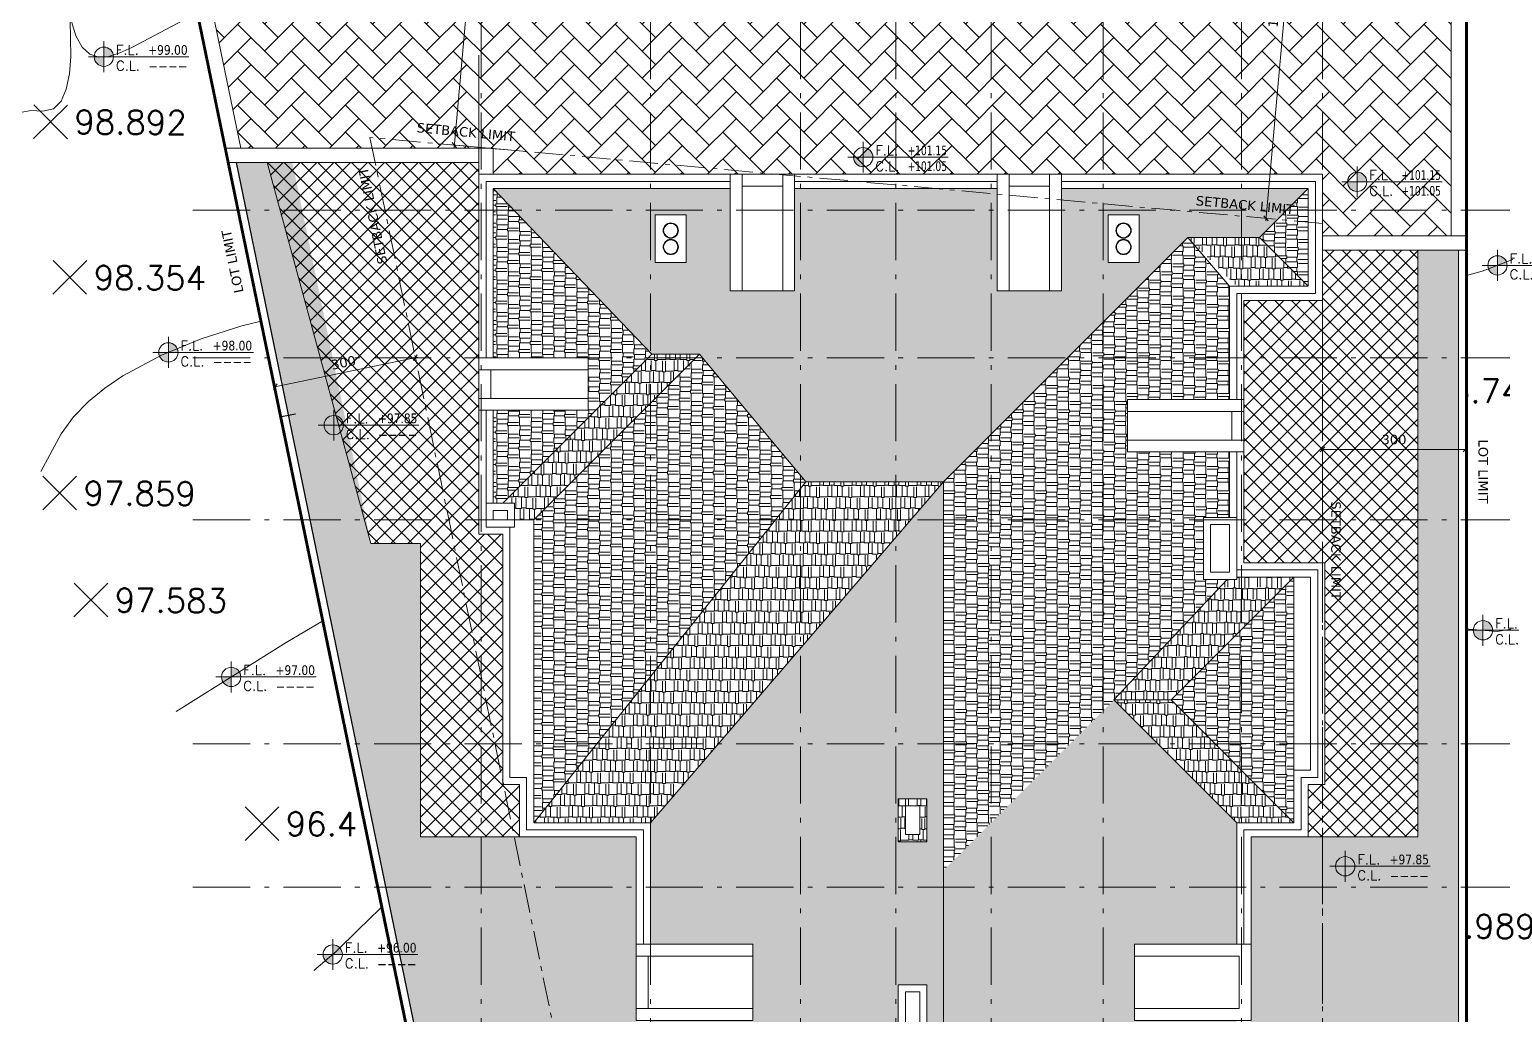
# Model space of a CAD drawing. Header units: inches. Extents: x -48 to 777, y -156 to 510.
# Drawn here: x -14 to 16.9, y 138.18 to 158.85 of the extents above; entities that cross this region are included whole.
import ezdxf
from ezdxf.enums import TextEntityAlignment as Align

# ---------------------------------------------------------------- set-up
doc = ezdxf.new("R2010")
doc.units = ezdxf.units.IN
doc.header["$MEASUREMENT"] = 0
doc.set_wipeout_variables(frame=1)
for name, pattern in [('ACAD_ISO10W100', [18, 12, -3, 0, -3]), ('HIDDEN', [0.375, 0.25, -0.125]), ('NUHA', [1.45, 0.75, -0.25, 0.2, -0.25])]:
    doc.linetypes.add(name, pattern=pattern)
doc.layers.get('Defpoints').update_dxf_attribs({"lineweight": 5})
for name, color, linetype, lineweight in [('A-AXIS ST', 251, 'ACAD_ISO10W100', 5), ('A-DIM', 9, 'Continuous', 5), ('A-HIDDEN', 254, 'HIDDEN', 5), ('A-LEVELS', 139, 'Continuous', 20), ('A-LIMIT LOT', 235, 'ACAD_ISO10W100', 20), ('A-NOTES', 151, 'Continuous', 20), ('A-SIGNS1', 20, 'Continuous', 15), ('A-SIGNS2', 30, 'Continuous', 15), ('A-TEXT', 50, 'Continuous', 15), ('A-TILING1', 43, 'Continuous', 9), ('C-STONE', 42, 'Continuous', 30), ('D-METAL', 156, 'Continuous', 20), ('D-STONE', 52, 'Continuous', 20), ('D-WOOD', 32, 'Continuous', 20), ('H-GRASS', 100, 'Continuous', 5), ('H-TILING', 54, 'Continuous', 5)]:
    doc.layers.add(name, color=color, linetype=linetype, lineweight=lineweight)
doc.layers.add('HH-DARK GREY', color=7, linetype='Continuous', lineweight=5, true_color=0x404040)
doc.layers.add('pts pc', color=7, linetype='Continuous')
doc.styles.add('2mm', font='simplex.shx', dxfattribs={"height": 0.5})
doc.styles.add('5mm', font='simplex_.ttf', dxfattribs={"height": 5})
doc.styles.add('ROMAND', font='verdana.ttf')
doc.styles.add('ROMANS', font='romans__.ttf', dxfattribs={"height": 0.14})
doc.dimstyles.new('M-1.100', dxfattribs={"dimtxt": 0.2, "dimasz": 0.1, "dimexe": 0.05, "dimexo": 0.05, "dimgap": 0.1, "dimtad": 1, "dimlfac": 100, "dimrnd": 0.5, "dimzin": 9, "dimdsep": 46, "dimtxsty": 'ROMAND', "dimblk": 'OBLIQUE', "dimcen": 1, "dimdle": 0.05, "dimclrd": 256, "dimclre": 256, "dimclrt": 2, "dimadec": 0, "dimazin": 0, "dimtfac": 0.666667, "dimtmove": 2, "dimatfit": 3, "dimfxl": 0.04, "dimtolj": 1, "dimtzin": 5, "dimlwd": -1, "dimlwe": -1, "dimarcsym": 0})
pattern_1 = [(307.5, (-737.49175, -175.21088), (0.192682377, 0.006299336), [0, -0.152, 0, -0.17, 0, -0.1625]), (277.5, (-737.49175, -175.21088), (0.28221461, -0.17697767), [0, -0.082, 0, -0.137, 0, -0.0525]), (237.5, (-737.49175, -175.08788), (0.000565905, -0.311414186), [0, -0.05, 0, -0.18, 0, -0.235]), (227.5, (-737.49175, -175.08788), (0.08776756, -0.30061266), [0, -0.025, 0, -0.118, 0, -0.135])]
pattern_2 = [(0, (-99, 0), (0.51, 0.24), [0.12, -0.1, 0.14, -0.06, 0.18, -0.08]), (0, (-98.88, 0.01), (0.51, 0.24), [0.1, -0.38, 0.08, -0.12]), (0, (-98.64, -0.015), (0.51, 0.24), [0.06, -0.62]), (90, (-99, 0), (-0.17, 0.24), [0.23, -0.73]), (90, (-98.88, 0), (-0.17, 0.24), [0.225, -0.735]), (90, (-98.78, 0), (-0.17, 0.24), [0.21, -0.75]), (90, (-98.64, -0.015), (-0.17, 0.24), [0.23, -0.73]), (90, (-98.58, -0.015), (-0.17, 0.24), [0.23, -0.73]), (90, (-98.4, 0), (-0.17, 0.24), [0.22, -0.74])]
pattern_3 = [(270, (-99, 0), (0.24, -0.51), [0.12, -0.1, 0.14, -0.06, 0.18, -0.08]), (270, (-98.99, -0.12), (0.24, -0.51), [0.1, -0.38, 0.08, -0.12]), (270, (-99.015, -0.36), (0.24, -0.51), [0.06, -0.62]), (0, (-99, 0), (0.24, 0.17), [0.23, -0.73]), (0, (-99, -0.12), (0.24, 0.17), [0.225, -0.735]), (0, (-99, -0.22), (0.24, 0.17), [0.21, -0.75]), (0, (-99.015, -0.36), (0.24, 0.17), [0.23, -0.73]), (0, (-99.015, -0.42), (0.24, 0.17), [0.23, -0.73]), (0, (-99, -0.6), (0.24, 0.17), [0.22, -0.74])]
pattern_4 = [(180, (-99, 0), (-0.51, -0.24), [0.12, -0.1, 0.14, -0.06, 0.18, -0.08]), (180, (-99.12, -0.01), (-0.51, -0.24), [0.1, -0.38, 0.08, -0.12]), (180, (-99.36, 0.015), (-0.51, -0.24), [0.06, -0.62]), (270, (-99, 0), (0.17, -0.24), [0.23, -0.73]), (270, (-99.12, 1e-17), (0.17, -0.24), [0.225, -0.735]), (270, (-99.22, 3e-17), (0.17, -0.24), [0.21, -0.75]), (270, (-99.36, 0.015), (0.17, -0.24), [0.23, -0.73]), (270, (-99.42, 0.015), (0.17, -0.24), [0.23, -0.73]), (270, (-99.6, 7e-17), (0.17, -0.24), [0.22, -0.74])]
pattern_5 = [(90, (-99, 0), (-0.24, 0.51), [0.12, -0.1, 0.14, -0.06, 0.18, -0.08]), (90, (-99.01, 0.12), (-0.24, 0.51), [0.1, -0.38, 0.08, -0.12]), (90, (-98.985, 0.36), (-0.24, 0.51), [0.06, -0.62]), (180, (-99, 0), (-0.24, -0.17), [0.23, -0.73]), (180, (-99, 0.12), (-0.24, -0.17), [0.225, -0.735]), (180, (-99, 0.22), (-0.24, -0.17), [0.21, -0.75]), (180, (-98.985, 0.36), (-0.24, -0.17), [0.23, -0.73]), (180, (-98.985, 0.42), (-0.24, -0.17), [0.23, -0.73]), (180, (-99, 0.6), (-0.24, -0.17), [0.22, -0.74])]

# ---------------------------------------------------------------- blocks, each defined once
blk = doc.blocks.new('GXFHGCGFCD')
at = {"layer": 'A-SIGNS1', "linetype": 'NUHA'}
h = blk.add_hatch(color=256, dxfattribs=at)
h.paths.add_polyline_path([(90.382, 61.33), (90.382, 61.17), (90.542, 61.17, 0.414214)])
h.paths.add_polyline_path([(90.382, 61.17), (90.222, 61.17, 0.414214), (90.382, 61.01)])
at = {"layer": 'A-SIGNS1'}
for p, q in [((90.382, 60.914), (90.382, 61.426)), ((90.126, 61.17), (91.79, 61.17))]:
    blk.add_line(p, q, dxfattribs=at)
blk.add_circle((90.382, 61.17), 0.16, dxfattribs=at)
blk = doc.blocks.new('DGXFHXFGDFD')
at = {"layer": 'A-SIGNS1'}
blk.add_blockref('GXFHGCGFCD', (0, 0), dxfattribs=at)
at = {"layer": 'A-SIGNS2', "linetype": 'NUHA', "style": 'ROMANS'}
for s, p in [('F.L.', (90.583, 61.203)), ('C.L.', (90.583, 60.941))]:
    blk.add_text(s, height=0.16, dxfattribs=at).set_placement(p)
at = {"layer": 'A-SIGNS2', "style": 'ROMANS', "width": 0.910135, "flags": 4}
for tag, p, p2 in [('NIV.FINI', (91.116, 61.203), (91.79, 61.203)), ('NIV.BETON', (91.116, 60.941), (91.79, 60.941))]:
    blk.add_attdef(tag, text='', height=0.16, dxfattribs=at).set_placement(p, p2, align=Align.FIT)
blk = doc.blocks.new('AXIS')
at = {"layer": 'A-AXIS ST', "ltscale": 0.1}
for p, q in [((633.96853, 296.91777), (633.96853, 336.01919)), ((637.51853, 296.91777), (637.51853, 336.01919)), ((640.66853, 296.91777), (640.66853, 336.01919)), ((642.66853, 296.91777), (642.66853, 336.01919)), ((644.66853, 296.91777), (644.66853, 336.01919)), ((647.01853, 296.91777), (647.01853, 336.01919)), ((649.91853, 296.91777), (649.91853, 336.01919)), ((651.61853, 296.91777), (651.61853, 336.01919)), ((657.61853, 330.26919), (627.81853, 330.26919)), ((657.61853, 327.16933), (627.81853, 327.16933)), ((657.61853, 323.76934), (627.81853, 323.76934)), ((657.61853, 319.06933), (627.81853, 319.06933)), ((657.61853, 316.06777), (627.81853, 316.06777))]:
    blk.add_line(p, q, dxfattribs=at)
blk = doc.blocks.new('_Oblique')
at = {"color": 0, "linetype": 'ByBlock', "lineweight": -2}
blk.add_line((-0.5, -0.5), (0.5, 0.5), dxfattribs=at)
blk = doc.blocks.new('*D973')
at = {"layer": 'A-DIM', "transparency": 16777216}
for p, q in [((-315991.303, -27905.139), (-315994.339, -27905.765)), ((-315991.346, -27905.179), (-315991.362, -27905.1)), ((-315994.284, -27905.786), (-315994.3, -27905.706))]:
    blk.add_line(p, q, dxfattribs=at)
at = {"layer": 'Defpoints', "color": 0, "transparency": 16777216}
for p in [(-315991.335, -27905.228), (-315994.29, -27905.755), (-315994.274, -27905.835)]:
    blk.add_point(p, dxfattribs=at)
at = {"layer": 'A-DIM', "transparency": 16777216, "xscale": 0.1, "yscale": 0.1, "zscale": 0.1}
for p, rotation in [((-315991.352, -27905.149), 11.65575850896597), ((-315994.29, -27905.755), 191.655758508966)]:
    blk.add_blockref('_Oblique', p, dxfattribs=dict(at, rotation=rotation))
at = {"layer": 'A-DIM', "color": 2, "transparency": 16777216, "insert": (-315992.862, -27905.252), "char_height": 0.2, "attachment_point": 5, "rotation": 11.6558, "style": 'ROMAND'}
blk.add_mtext('\\A1;300', dxfattribs=at)
blk = doc.blocks.new('*D974')
at = {"layer": 'A-DIM', "transparency": 16777216}
for p, q in [((-315972.32, -27908.161), (-315972.32, -27907.02)), ((-315969.32, -27908.161), (-315969.32, -27907.02)), ((-315969.27, -27907.07), (-315972.37, -27907.07))]:
    blk.add_line(p, q, dxfattribs=at)
at = {"layer": 'Defpoints', "color": 0, "transparency": 16777216}
for p in [(-315972.32, -27907.07), (-315972.32, -27908.211), (-315969.32, -27908.211)]:
    blk.add_point(p, dxfattribs=at)
at = {"layer": 'A-DIM', "transparency": 16777216, "xscale": 0.1, "yscale": 0.1, "zscale": 0.1}
for p, rotation in [((-315972.32, -27907.07), 179.9999999997916), ((-315969.32, -27907.07), 359.9999999997916)]:
    blk.add_blockref('_Oblique', p, dxfattribs=dict(at, rotation=rotation))
at = {"layer": 'A-DIM', "color": 2, "transparency": 16777216, "insert": (-315970.82, -27906.866), "char_height": 0.2, "attachment_point": 5, "style": 'ROMAND'}
blk.add_mtext('\\A1;300', dxfattribs=at)
blk = doc.blocks.new('*D971')
at = {"layer": 'A-DIM', "transparency": 16777216}
for p, q in [((-315989.632, -27890.686), (-315990.54, -27900.737)), ((-315988.126, -27890.872), (-315989.686, -27890.731)), ((-315989.025, -27900.824), (-315990.585, -27900.683))]:
    blk.add_line(p, q, dxfattribs=at)
at = {"layer": 'Defpoints', "color": 0, "transparency": 16777216}
for p in [(-315988.077, -27890.877), (-315990.535, -27900.687), (-315988.975, -27900.828)]:
    blk.add_point(p, dxfattribs=at)
at = {"layer": 'A-DIM', "transparency": 16777216, "xscale": 0.1, "yscale": 0.1, "zscale": 0.1}
for p, rotation in [((-315989.636, -27890.736), 84.83901183361434), ((-315990.535, -27900.687), 264.8390118336143)]:
    blk.add_blockref('_Oblique', p, dxfattribs=dict(at, rotation=rotation))
at = {"layer": 'A-DIM', "color": 2, "transparency": 16777216, "insert": (-315990.223, -27894.799), "char_height": 0.2, "attachment_point": 5, "rotation": 84.839, "style": 'ROMAND'}
blk.add_mtext('\\A1;1000', dxfattribs=at)
blk = doc.blocks.new('*D972')
at = {"layer": 'A-DIM', "transparency": 16777216}
blk.add_line((-315972.608, -27892.263), (-315973.513, -27902.275), dxfattribs=at)
at = {"layer": 'Defpoints', "color": 0, "transparency": 16777216}
for p in [(-315972.613, -27892.312), (-315973.508, -27902.225), (-315973.508, -27902.225)]:
    blk.add_point(p, dxfattribs=at)
at = {"layer": 'A-DIM', "transparency": 16777216, "xscale": 0.1, "yscale": 0.1, "zscale": 0.1}
for p, rotation in [((-315972.613, -27892.312), 84.83901183355006), ((-315973.508, -27902.225), 264.8390118335501)]:
    blk.add_blockref('_Oblique', p, dxfattribs=dict(at, rotation=rotation))
at = {"layer": 'A-DIM', "color": 2, "transparency": 16777216, "insert": (-315973.33, -27897.876), "char_height": 0.2, "attachment_point": 5, "rotation": 84.839, "style": 'ROMAND'}
blk.add_mtext('\\A1;1000', dxfattribs=at)
blk = doc.blocks.new('LOT 688  TOPOGRAPHIC PLAN')
at = {"layer": 'A-LEVELS', "linetype": 'Continuous'}
for points in [[(-315999.6407, -27900.00388), (-315999.41801, -27899.95985), (-315999.16598, -27899.97879), (-315998.94736, -27899.92927), (-315998.78659, -27899.76575), (-315998.67648, -27899.51181), (-315998.60967, -27899.19147), (-315998.5788, -27898.82873), (-315998.59543, -27898.0721)], [(-315998.66196, -27897.79047), (-315998.47852, -27898.39721), (-315998.3455, -27898.63445), (-315998.18362, -27898.782), (-315997.99514, -27898.84101), (-315997.78359, -27898.82692), (-315997.55252, -27898.75521), (-315997.30548, -27898.64136), (-315996.22863, -27898.07431)], [(-315975.31858, -27898.1783), (-315974.90261, -27898.54827), (-315974.71608, -27898.68368), (-315974.54684, -27898.77892), (-315974.39715, -27898.82864), (-315974.26925, -27898.82749), (-315974.1654, -27898.77015), (-315974.08784, -27898.65126), (-315974.03774, -27898.46758), (-315974.00923, -27898.22944)], [(-315999.20817, -27907.53221), (-315998.78537, -27906.74548), (-315998.52355, -27906.38893), (-315998.2144, -27906.06936), (-315997.86671, -27905.78353), (-315997.48928, -27905.52822), (-315996.6804, -27905.09625), (-315995.84485, -27904.75064), (-315994.99361, -27904.47902), (-315994.12769, -27904.27126), (-315993.24815, -27904.1172), (-315992.36321, -27903.98227), (-315991.49931, -27903.77041), (-315989.82419, -27903.14766), (-315988.13907, -27902.56039), (-315986.49852, -27901.84927), (-315986.07793, -27901.70635), (-315985.64327, -27901.60757), (-315984.76299, -27901.44127), (-315983.03305, -27901.03153), (-315982.17605, -27900.81323), (-315981.3012, -27900.63057), (-315980.3909, -27900.51656), (-315979.95952, -27900.41536), (-315979.77651, -27900.30285), (-315979.61232, -27900.14969), (-315978.96618, -27899.39156), (-315978.27808, -27898.62505), (-315977.9144, -27898.30944), (-315977.53565, -27898.07661)], [(-315976.295, -27898.15164), (-315975.85283, -27898.46847), (-315975.41301, -27898.87507), (-315974.98815, -27899.32357), (-315974.59088, -27899.7661), (-315974.23382, -27900.1548), (-315973.92959, -27900.44179), (-315973.80123, -27900.53219), (-315973.69082, -27900.57921), (-315973.59993, -27900.57687), (-315973.53013, -27900.51918), (-315973.48259, -27900.40109), (-315973.4536, -27900.22815), (-315973.4239, -27899.76759), (-315973.38598, -27899.23773), (-315973.28473, -27898.73891), (-315973.19313, -27898.53251), (-315973.06505, -27898.37149), (-315972.89588, -27898.26489), (-315972.69255, -27898.20413)], [(-315996.37243, -27912.56863), (-315994.06274, -27911.11991), (-315992.89106, -27910.43137), (-315991.66476, -27909.84763), (-315991.00958, -27909.60551), (-315990.33388, -27909.42882), (-315989.65288, -27909.35354), (-315988.98183, -27909.41563), (-315988.31614, -27909.56079), (-315987.97166, -27909.58652), (-315987.6217, -27909.573), (-315986.92076, -27909.43586), (-315986.24408, -27909.1647), (-315985.62245, -27908.77482), (-315985.08664, -27908.28156), (-315984.66214, -27907.70748), (-315983.99229, -27907.54002), (-315982.70884, -27907.13172), (-315981.3889, -27906.79452), (-315980.05951, -27906.48626), (-315978.74737, -27906.12897), (-315978.10784, -27905.9037), (-315977.48306, -27905.63696), (-315976.24323, -27905.07662), (-315975.60733, -27904.84201), (-315974.95799, -27904.64593), (-315973.63177, -27904.33455), (-315970.95685, -27903.79566), (-315969.62603, -27903.51344), (-315968.97279, -27903.33161), (-315968.32633, -27903.08928)], [(-315993.48329, -27918.0018), (-315993.01159, -27917.60335), (-315992.55258, -27917.15252), (-315992.09357, -27916.70169), (-315991.62188, -27916.30322), (-315991.12482, -27916.00948), (-315990.86281, -27915.91824), (-315990.58971, -27915.87283), (-315990.3048, -27915.87713), (-315990.01092, -27915.92436), (-315989.41109, -27916.10988), (-315988.22172, -27916.59752), (-315987.639, -27916.76802), (-315987.35147, -27916.80639), (-315987.06683, -27916.80263), (-315986.7853, -27916.74858), (-315986.50938, -27916.63741), (-315986.26012, -27916.47485), (-315986.04446, -27916.27165), (-315985.68411, -27915.78224), (-315985.36788, -27915.2469), (-315985.03521, -27914.74332), (-315984.84378, -27914.52771), (-315984.62729, -27914.34684), (-315984.12665, -27914.07836), (-315983.55729, -27913.90415), (-315982.31565, -27913.69397), (-315981.69501, -27913.58572), (-315981.10632, -27913.43141), (-315980.53616, -27913.25862), (-315979.95068, -27913.12539), (-315979.35793, -27913.00458), (-315978.78258, -27912.83532), (-315978.24928, -27912.55684), (-315977.76717, -27912.15327), (-315977.30894, -27911.71444), (-315976.84202, -27911.34531), (-315976.59514, -27911.21969), (-315976.33391, -27911.15073), (-315976.05686, -27911.14126), (-315975.76695, -27911.17638), (-315974.54739, -27911.42916), (-315973.94458, -27911.41766), (-315973.35501, -27911.29364), (-315972.19755, -27910.89256), (-315971.62067, -27910.70773), (-315971.03901, -27910.59488), (-315970.44815, -27910.59939), (-315969.84858, -27910.71402), (-315969.24898, -27910.84433), (-315968.65878, -27910.8877), (-315968.37015, -27910.84475)]]:
    blk.add_lwpolyline(points, dxfattribs=at)
at = {"layer": 'A-LEVELS', "color": 209, "linetype": 'Continuous'}
blk.add_lwpolyline([(-315977.6076, -27919.00654), (-315977.34738, -27918.20383), (-315977.18257, -27917.85413), (-315976.99399, -27917.54637), (-315976.7839, -27917.27916), (-315976.55457, -27917.05109), (-315976.30825, -27916.86078), (-315976.0472, -27916.70681), (-315975.48998, -27916.50232), (-315974.90097, -27916.42644), (-315974.29678, -27916.46462), (-315973.68554, -27916.58356), (-315973.07251, -27916.74337), (-315972.46289, -27916.9042), (-315971.86191, -27917.02617), (-315971.27481, -27917.0694), (-315970.70379, -27916.99519), (-315970.53841, -27917.00731), (-315970.54748, -27917.04972), (-315970.61805, -27917.10984), (-315970.88805, -27917.37097), (-315971.06119, -27917.64262), (-315971.14557, -27917.92218), (-315971.14929, -27918.20701), (-315971.08044, -27918.49448), (-315970.94712, -27918.78197), (-315970.75741, -27919.06684)], dxfattribs=at)
at = {"layer": 'A-LIMIT LOT', "linetype": 'Continuous', "const_width": 0.1}
blk.add_lwpolyline([(-315996.80172, -27893.57917), (-315985.1164, -27950.2257), (-315970.22923, -27937.16678), (-315964.6636, -27941.43051), (-315964.08799, -27936.87852), (-315969.32038, -27930.53073), (-315969.32038, -27896.23659), (-315996.80172, -27893.57917)], dxfattribs=at)
at = {"layer": 'pts pc', "linetype": 'Continuous'}
for points in [[(-315994.48913, -27898.65301), (-315995.19991, -27899.35621)], [(-315994.49292, -27899.36), (-315995.19612, -27898.64922)], [(-315986.4136, -27899.13431), (-315987.12438, -27899.83751)], [(-315986.41739, -27899.8413), (-315987.12059, -27899.13052)], [(-315998.6516, -27899.84872), (-315999.36238, -27900.55192)], [(-315998.65539, -27900.55571), (-315999.35859, -27899.84493)], [(-315979.356, -27900.34716), (-315980.06678, -27901.05036)], [(-315979.35979, -27901.05415), (-315980.06299, -27900.34337)], [(-315972.76171, -27901.43153), (-315973.47249, -27902.13473)], [(-315972.7655, -27902.13852), (-315973.4687, -27901.42774)], [(-315998.24608, -27903.10994), (-315998.95686, -27903.81314)], [(-315998.24987, -27903.81693), (-315998.95307, -27903.10615)], [(-315970.22041, -27905.48621), (-315970.93119, -27906.18941)], [(-315970.2242, -27906.1932), (-315970.9274, -27905.48242)], [(-315977.39512, -27906.34576), (-315978.1059, -27907.04896)], [(-315977.39891, -27907.05275), (-315978.10211, -27906.34197)], [(-315984.28497, -27907.04384), (-315984.99575, -27907.74704)], [(-315984.28876, -27907.75083), (-315984.99196, -27907.04005)], [(-315998.46034, -27907.63485), (-315999.17112, -27908.33805)], [(-315998.46413, -27908.34184), (-315999.16733, -27907.63106)], [(-315988.40806, -27907.98375), (-315989.11884, -27908.68695)], [(-315988.41185, -27908.69074), (-315989.11505, -27907.97996)], [(-315991.54556, -27908.99994), (-315992.25634, -27909.70314)], [(-315991.54935, -27909.70693), (-315992.25255, -27908.99615)], [(-315997.80536, -27909.8794), (-315998.51614, -27910.5826)], [(-315997.80915, -27910.58639), (-315998.51235, -27909.87561)], [(-315994.21646, -27914.5707), (-315994.92724, -27915.2739)], [(-315994.22025, -27915.27769), (-315994.92345, -27914.56691)], [(-315990.26611, -27915.26289), (-315990.97689, -27915.96609)], [(-315990.2699, -27915.96988), (-315990.9731, -27915.2591)], [(-315986.215, -27916.93263), (-315986.92578, -27917.63583)], [(-315986.21879, -27917.63962), (-315986.92199, -27916.92884)], [(-315970.35261, -27916.71466), (-315971.06339, -27917.41786)], [(-315970.3564, -27917.42165), (-315971.0596, -27916.71087)], [(-315984.58566, -27917.61838), (-315985.29644, -27918.32158)], [(-315984.58945, -27918.32537), (-315985.29265, -27917.61459)], [(-315973.94379, -27917.85743), (-315974.65457, -27918.56063)], [(-315973.94758, -27918.56442), (-315974.65078, -27917.85364)], [(-315978.5681, -27918.08964), (-315979.27888, -27918.79284)], [(-315978.57189, -27918.79663), (-315979.27509, -27918.08585)]]:
    blk.add_lwpolyline(points, dxfattribs=at)
at = {"layer": 'A-NOTES', "linetype": 'Continuous', "style": '5mm'}
blk.add_text('688', height=2, rotation=346.245633, dxfattribs=at).set_placement((-315981.70648, -27916.11756))
at = {"layer": 'pts pc', "color": 1, "char_height": 0.5, "attachment_point": 1, "rotation": 359.692852, "style": '2mm'}
for s, insert, width in [('\\Fsimplex.shx;\\W1.0000000000;\\T1.0000000000;\\o\\l98.893', (-315994.34319, -27898.7573), 3.0714286), ('\\Fsimplex.shx;\\W1.0000000000;\\T1.0000000000;\\o\\l98.379', (-315986.26765, -27899.23859), 3.0714286), ('\\Fsimplex.shx;\\W1.0000000000;\\T1.0000000000;\\o\\l98.892', (-315998.50566, -27899.953), 3.0714286), ('\\Fsimplex.shx;\\W1.0000000000;\\T1.0000000000;\\o\\l97.943', (-315979.21005, -27900.45145), 3.0714286), ('\\Fsimplex.shx;\\W1.0000000000;\\T1.0000000000;\\o\\l97.303', (-315972.61577, -27901.53581), 3.0714286), ('\\Fsimplex.shx;\\W1.0000000000;\\T1.0000000000;\\o\\l98.354', (-315998.10013, -27903.21422), 3.0714286), ('\\Fsimplex.shx;\\W1.0000000000;\\T1.0000000000;\\o\\l96.740', (-315970.07447, -27905.59049), 3.0714286), ('\\Fsimplex.shx;\\W1.0000000000;\\T1.0000000000;\\o\\l96.849', (-315977.24918, -27906.45004), 3.0714286), ('\\Fsimplex.shx;\\W1.0000000000;\\T1.0000000000;\\o\\l97.044', (-315984.13902, -27907.14812), 3.0714286), ('\\Fsimplex.shx;\\W1.0000000000;\\T1.0000000000;\\o\\l97.859', (-315998.31439, -27907.73914), 3.0714286), ('\\Fsimplex.shx;\\W1.0000000000;\\T1.0000000000;\\o\\l97.167', (-315988.26212, -27908.08803), 2.9761905), ('\\Fsimplex.shx;\\W1.0000000000;\\T1.0000000000;\\o\\l97.093', (-315991.39961, -27909.10423), 3.0714286), ('\\Fsimplex.shx;\\W1.0000000000;\\T1.0000000000;\\o\\l97.583', (-315997.65942, -27909.98368), 3.0714286), ('\\Fsimplex.shx;\\W1.0000000000;\\T1.0000000000;\\o\\l96.413', (-315994.07051, -27914.67499), 2.9761905), ('\\Fsimplex.shx;\\W1.0000000000;\\T1.0000000000;\\o\\l96.030', (-315990.12017, -27915.36717), 3.0714286), ('\\Fsimplex.shx;\\W1.0000000000;\\T1.0000000000;\\o\\l94.989', (-315970.20666, -27916.81895), 3.0714286), ('\\Fsimplex.shx;\\W1.0000000000;\\T1.0000000000;\\o\\l95.922', (-315986.06906, -27917.03692), 3.0714286), ('\\Fsimplex.shx;\\W1.0000000000;\\T1.0000000000;\\o\\l95.496', (-315984.43971, -27917.72266), 3.0714286), ('\\Fsimplex.shx;\\W1.0000000000;\\T1.0000000000;\\o\\l94.661', (-315973.79784, -27917.96171), 2.9761905), ('\\Fsimplex.shx;\\W1.0000000000;\\T1.0000000000;\\o\\l95.165', (-315978.42215, -27918.19392), 2.9761905)]:
    blk.add_mtext(s, dxfattribs=dict(at, insert=insert, width=width))
at = {"linetype": 'Continuous'}
blk.add_wipeout([(-315996.80172, -27893.57917), (-315969.32038, -27896.23659), (-315969.32038, -27930.53073), (-315964.08799, -27936.87852), (-315964.6636, -27941.43051), (-315970.22923, -27937.16678), (-315985.1164, -27950.2257)], dxfattribs=at).dxf.layer = 'A-LIMIT LOT'
at = {"layer": 'A-HIDDEN', "linetype": 'ACAD_ISO10W100', "ltscale": 0.05}
blk.add_lwpolyline([(-315992.30527, -27900.52725), (-315983.21966, -27944.57125), (-315970.69258, -27933.58259), (-315972.32038, -27931.60779), (-315972.32038, -27902.3323)], close=True, dxfattribs=at)
at = {"layer": 'A-SIGNS1'}
ref = blk.add_blockref('DGXFHXFGDFD', (-316112.42126, -27976.34873), dxfattribs=dict(at, xscale=1.267200000000003, yscale=1.267200000000003, zscale=1.267200000000003))
ref.add_attrib('NIV.FINI', '+99.00', dxfattribs={"layer": 'A-SIGNS2', "height": 0.202752, "style": 'ROMAND', "width": 0.797031}).set_placement((-315996.95924, -27898.79211), (-315996.13128, -27898.79211), align=Align.FIT)
ref.add_attrib('NIV.BETON', '----', dxfattribs={"layer": 'A-SIGNS2', "height": 0.202752, "style": 'ROMAND', "width": 1.634557}).set_placement((-315996.95924, -27899.12388), (-315996.13128, -27899.12388), align=Align.FIT)
ref = blk.add_blockref('DGXFHXFGDFD', (-316083.18146, -27980.72521), dxfattribs=dict(at, xscale=1.267200000000003, yscale=1.267200000000003, zscale=1.267200000000003))
ref.add_attrib('NIV.FINI', '+97.00', dxfattribs={"layer": 'A-SIGNS2', "height": 0.202752, "style": 'ROMAND', "width": 0.797031}).set_placement((-315967.71944, -27903.1686), (-315966.89147, -27903.1686), align=Align.FIT)
ref.add_attrib('NIV.BETON', '----', dxfattribs={"layer": 'A-SIGNS2', "height": 0.202752, "style": 'ROMAND', "width": 1.634557}).set_placement((-315967.71944, -27903.50036), (-315966.89147, -27903.50036), align=Align.FIT)
ref = blk.add_blockref('DGXFHXFGDFD', (-316111.06787, -27982.55128), dxfattribs=dict(at, xscale=1.267200000000003, yscale=1.267200000000003, zscale=1.267200000000003))
ref.add_attrib('NIV.FINI', '+98.00', dxfattribs={"layer": 'A-SIGNS2', "height": 0.202752, "style": 'ROMAND', "width": 0.797031}).set_placement((-315995.60586, -27904.99466), (-315994.77789, -27904.99466), align=Align.FIT)
ref.add_attrib('NIV.BETON', '----', dxfattribs={"layer": 'A-SIGNS2', "height": 0.202752, "style": 'ROMAND', "width": 1.634557}).set_placement((-315995.60586, -27905.32643), (-315994.77789, -27905.32643), align=Align.FIT)
ref = blk.add_blockref('DGXFHXFGDFD', (-316083.48578, -27988.38078), dxfattribs=dict(at, xscale=1.267200000000003, yscale=1.267200000000003, zscale=1.267200000000003))
ref.add_attrib('NIV.FINI', '+96.00', dxfattribs={"layer": 'A-SIGNS2', "height": 0.202752, "style": 'ROMAND', "width": 0.797031}).set_placement((-315968.02376, -27910.82416), (-315967.19579, -27910.82416), align=Align.FIT)
ref.add_attrib('NIV.BETON', '----', dxfattribs={"layer": 'A-SIGNS2', "height": 0.202752, "style": 'ROMAND', "width": 1.634557}).set_placement((-315968.02376, -27911.15593), (-315967.19579, -27911.15593), align=Align.FIT)
ref = blk.add_blockref('DGXFHXFGDFD', (-316109.74949, -27989.35903), dxfattribs=dict(at, xscale=1.267200000000003, yscale=1.267200000000003, zscale=1.267200000000003))
ref.add_attrib('NIV.FINI', '+97.00', dxfattribs={"layer": 'A-SIGNS2', "height": 0.202752, "style": 'ROMAND', "width": 0.797031}).set_placement((-315994.28747, -27911.80242), (-315993.4595, -27911.80242), align=Align.FIT)
ref.add_attrib('NIV.BETON', '----', dxfattribs={"layer": 'A-SIGNS2', "height": 0.202752, "style": 'ROMAND', "width": 1.634557}).set_placement((-315994.28747, -27912.13419), (-315993.4595, -27912.13419), align=Align.FIT)
ref = blk.add_blockref('DGXFHXFGDFD', (-316107.61854, -27995.18151), dxfattribs=dict(at, xscale=1.267200000000003, yscale=1.267200000000003, zscale=1.267200000000003))
ref.add_attrib('NIV.FINI', '+96.00', dxfattribs={"layer": 'A-SIGNS2', "height": 0.202752, "style": 'ROMAND', "width": 0.797031}).set_placement((-315992.15652, -27917.62489), (-315991.32855, -27917.62489), align=Align.FIT)
ref.add_attrib('NIV.BETON', '----', dxfattribs={"layer": 'A-SIGNS2', "height": 0.202752, "style": 'ROMAND', "width": 1.634557}).set_placement((-315992.15652, -27917.95666), (-315991.32855, -27917.95666), align=Align.FIT)
at = {"layer": 'A-TEXT', "char_height": 0.2, "attachment_point": 1, "style": 'ROMAND'}
for s, insert, width, rotation in [('SETBACK LIMIT', (-315991.31398, -27900.21764), 71.8076328, 354.696245), ('SETBACK LIMIT', (-315992.13588, -27903.20283), 7.1807633, 101.655751), ('SETBACK LIMIT', (-315974.96795, -27901.74842), 71.8076328, 354.696245), ('LOT LIMIT', (-315995.1528, -27903.80893), 7.1807633, 101.655751), ('LOT LIMIT', (-315968.84803, -27906.86312, 93), 7.1807633, 270), ('SETBACK LIMIT', (-315971.93834, -27908.15944, 93), 7.1807633, 270)]:
    blk.add_mtext(s, dxfattribs=dict(at, insert=insert, width=width, rotation=rotation))
at = {"layer": 'A-DIM'}
for base, p1, p2, picture, middle in [((-315990.53506, -27900.68714), (-315988.07657, -27890.87682), (-315988.97537, -27900.82801), '*D971', (-315990.22258, -27894.79934)), ((-315973.5081, -27902.22502), (-315972.61278, -27892.31237), (-315973.5081, -27902.22502), '*D972', (-315973.33003, -27897.87624))]:
    dim = blk.add_linear_dim(base=base, p1=p1, p2=p2, angle=264.839012, text='1000', dimstyle='M-1.100', dxfattribs=at)
    dim.commit()
    dim.dimension.update_dxf_attribs({"geometry": picture, "text_midpoint": middle, "dimtype": 129})
for p1, p2, distance, picture, middle in [((-315991.33548, -27905.22847), (-315994.27362, -27905.83456), -0.08127, '*D973', (-315992.86222, -27905.25196)), ((-315969.32038, -27908.21129), (-315972.32038, -27908.21129), -1.14156, '*D974', (-315970.82038, -27906.86557))]:
    dim = blk.add_aligned_dim(p1=p1, p2=p2, distance=distance, dimstyle='M-1.100', dxfattribs=at)
    dim.commit()
    dim.dimension.update_dxf_attribs({"geometry": picture, "text_midpoint": middle})

msp = doc.modelspace()

# ---------------------------------------------------------------- block references
at = {"layer": 'pts pc'}
msp.add_blockref('LOT 688  TOPOGRAPHIC PLAN', (315985.44716, 28057.10823), dxfattribs=at)

# ---------------------------------------------------------------- next in the draw order: hatches: boundary and pattern name
at = {"layer": 'H-GRASS'}
h = msp.add_hatch(dxfattribs=at)
h.set_pattern_fill('AR-SAND', color=256, scale=0.1, angle=270)
h.set_pattern_definition(pattern_1)
h.paths.add_polyline_path([(-8.48609, 156.05831), (-9.6603, 156.05831), (-3.81183, 127.70688), (-0.77322, 127.70688), (-0.77322, 129.55688), (-1.27322, 129.55688), (-1.27322, 135.70688), (-1.27322, 137.20688), (-1.27322, 138.10688), (-1.27322, 139.60688), (-1.27322, 141.30688), (-1.27322, 141.90688), (-5.80016, 141.90688), (-5.80016, 148.06472), (-6.83713, 148.06472)])
h = msp.add_hatch(dxfattribs=at)
h.set_pattern_fill('AR-SAND', color=256, scale=0.1, angle=270)
h.set_pattern_definition(pattern_1)
h.paths.add_polyline_path([(11.12678, 127.70688), (13.97678, 127.70688), (13.97678, 137.15688), (15.97678, 137.15688), (15.97678, 154.21852), (15.12678, 154.21852), (15.12678, 141.9073), (11.62678, 141.9073), (11.62678, 141.90605), (11.62678, 141.30688), (11.62678, 139.60688), (11.62678, 138.10688), (11.62678, 137.00688), (11.62678, 135.50688), (11.62678, 129.55688), (11.12678, 129.55688)])
at = {"layer": 'H-TILING'}
h = msp.add_hatch(dxfattribs=at)
h.set_pattern_fill('ANSI37', color=256, scale=2)
h.set_pattern_definition([(45, (-737.34175, -175.21088), (-0.176776695, 0.176776695), []), (135, (-737.34175, -175.21088), (-0.176776695, -0.176776695), [])])
h.paths.add_polyline_path([(-9.01214, 156.05831), (-4.57322, 156.05831), (-4.57322, 158.30844), (-4.57322, 158.30844), (-4.57322, 155.95844), (-4.57322, 155.95844), (-4.57322, 154.75845), (-4.57322, 154.75845), (-4.57322, 152.80845), (-4.57322, 152.80845), (-4.57322, 151.70845), (-4.57322, 151.70845), (-4.57322, 149.35845), (-4.57322, 148.25845), (-4.07322, 148.25845), (-4.07322, 143.00688), (-3.72322, 143.00688), (-3.72322, 143.00688), (-3.72322, 143.00688), (-3.72322, 143.00688), (-3.72322, 141.90688), (-5.80016, 141.90688), (-5.80016, 148.06472), (-6.83713, 148.06472)])
h = msp.add_hatch(dxfattribs=at)
h.set_pattern_fill('ANSI37', color=256, scale=2)
h.set_pattern_definition([(45, (-737.49175, -175.21088), (-0.176776695, 0.176776695), []), (135, (-737.49175, -175.21088), (-0.176776695, -0.176776695), [])])
h.paths.add_polyline_path([(15.12678, 154.21852), (14.19941, 154.21852), (13.96227, 154.21852), (13.12678, 154.21852), (13.12678, 154.16851), (13.12678, 153.15864), (12.39792, 153.1586), (11.74831, 153.15857), (11.47671, 153.15855), (11.47678, 151.68353), (11.47678, 151.70845), (11.47678, 149.35845), (11.47678, 149.33353), (11.47678, 147.65861), (13.17678, 147.65861), (13.17678, 143.00688), (12.82678, 143.00688), (12.82678, 141.9073), (12.82678, 141.9073), (15.12678, 141.9073)])
at = {"layer": 'HH-DARK GREY'}
h = msp.add_hatch(dxfattribs=at)
h.set_pattern_fill('AR-HBONE', color=256, scale=0.1)
h.set_pattern_definition([(45, (-396, 7e-14), (4e-17, 0.56568542), [1.2, -0.4]), (135, (-395.71716, 0.28284), (4e-17, 0.56568542), [1.2, -0.4])])
h.paths.add_polyline_path([(15.82678, 160.90065), (15.82678, 154.51852), (13.12678, 154.51852), (13.12678, 155.80845), (-4.27322, 155.80845), (-4.27322, 156.35831), (-9.56903, 156.35831), (-11.04201, 163.49883)])
h = msp.add_hatch(dxfattribs=at)
h.set_pattern_fill('AR-RSHKE', color=256, scale=0.02, angle=270)
h.set_pattern_definition(pattern_3)
h.paths.add_polyline_path([(-4.27322, 155.50845), (-4.27322, 151.95845), (-2.27898, 151.95845), (-2.27898, 151.70845), (-2.27898, 151.10845), (-2.27898, 150.85845), (-4.27322, 150.85845), (-4.27322, 148.90845), (-4.07323, 148.90845), (-0.94823, 152.03345)])
h = msp.add_hatch(dxfattribs=at)
h.set_pattern_fill('AR-RSHKE', color=256, scale=0.02, angle=180)
h.set_pattern_definition(pattern_4)
h.paths.add_polyline_path([(2.05178, 153.3642), (1.80178, 153.3642), (0.95178, 153.3642), (0.70178, 153.3642), (0.70178, 155.50845), (-4.27322, 155.50845), (-0.94823, 152.03345), (0.05177, 152.03345), (2.286, 149.35863), (5.17659, 149.35863), (10.3015, 154.48354), (11.80187, 154.48354), (12.82678, 155.50845), (7.65178, 155.50845), (7.65178, 153.3642), (7.40178, 153.3642), (6.55178, 153.3642), (6.30178, 153.3642), (6.30178, 155.50845), (2.05178, 155.50845)])
h.paths.add_polyline_path([(-0.22322, 153.95831), (-0.87322, 153.95831), (-0.87322, 154.95831), (-0.22322, 154.95831)], flags=16)
h.paths.add_polyline_path([(8.62678, 154.95845), (9.27678, 154.95845), (9.27678, 153.95845), (8.62678, 153.95845)], flags=16)
h = msp.add_hatch(dxfattribs=at)
h.set_pattern_fill('AR-RSHKE', color=256, scale=0.02, angle=90)
h.set_pattern_definition(pattern_5)
h.paths.add_polyline_path([(12.82678, 155.50845), (11.80187, 154.48354), (12.82678, 153.45864)])
h = msp.add_hatch(dxfattribs=at)
h.set_pattern_fill('AR-RSHKE', color=256, scale=0.02, angle=90)
h.set_pattern_definition(pattern_5)
h.paths.add_polyline_path([(8.75055, 144.78275), (11.12624, 147.30845), (10.62678, 147.30845), (10.62678, 148.60845), (11.17678, 148.60845), (11.17678, 149.98345), (9.03253, 149.98345), (9.03253, 150.23345), (9.03253, 150.83345), (9.03253, 151.08345), (11.17678, 151.08345), (11.17678, 153.45827), (10.3015, 154.48354), (5.17659, 149.35863), (5.17659, 148.3567)])
h = msp.add_hatch(dxfattribs=at)
h.set_pattern_fill('AR-RSHKE', color=256, scale=0.02)
h.set_pattern_definition([(0, (-109.83841, 0), (0.51, 0.24), [0.12, -0.1, 0.14, -0.06, 0.18, -0.08]), (0, (-109.71841, 0.01), (0.51, 0.24), [0.1, -0.38, 0.08, -0.12]), (0, (-109.47841, -0.015), (0.51, 0.24), [0.06, -0.62]), (90, (-109.83841, 0), (-0.17, 0.24), [0.23, -0.73]), (90, (-109.71841, 0), (-0.17, 0.24), [0.225, -0.735]), (90, (-109.61841, 0), (-0.17, 0.24), [0.21, -0.75]), (90, (-109.47841, -0.015), (-0.17, 0.24), [0.23, -0.73]), (90, (-109.41841, -0.015), (-0.17, 0.24), [0.23, -0.73]), (90, (-109.23841, 0), (-0.17, 0.24), [0.22, -0.74])])
h.paths.add_polyline_path([(11.80187, 154.48354), (10.3015, 154.48354), (11.3267, 153.45862), (12.82678, 153.45862)])
h = msp.add_hatch(dxfattribs=at)
h.set_pattern_fill('AR-RSHKE', color=256, scale=0.02)
h.set_pattern_definition(pattern_2)
h.paths.add_polyline_path([(-4.07323, 148.90845), (-3.82322, 148.90845), (-3.82322, 148.55845), (-3.42322, 148.55845), (0.05177, 152.03345), (-0.94823, 152.03345)])
h = msp.add_hatch(dxfattribs=at)
h.set_pattern_fill('AR-RSHKE', color=256, scale=0.02, angle=270)
h.set_pattern_definition(pattern_3)
h.paths.add_polyline_path([(0.05177, 152.03345), (-3.42322, 148.55845), (-3.42322, 143.30688), (-3.42322, 142.20688), (2.286, 149.35863)])
h = msp.add_hatch(dxfattribs=at)
h.set_pattern_fill('AR-RSHKE', color=256, scale=0.02)
h.set_pattern_definition(pattern_2)
h.paths.add_polyline_path([(5.17659, 149.35863), (2.286, 149.35863), (-3.42322, 142.20688), (-0.97322, 142.20688)])
h.paths.add_polyline_path([(4.82678, 142.70688), (4.22678, 142.70688), (4.22678, 141.80688), (4.82678, 141.80688)])
h.paths.add_polyline_path([(4.37678, 142.55688), (4.67678, 142.55688), (4.67678, 141.95688), (4.37678, 141.95688)], flags=16)
h = msp.add_hatch(dxfattribs=at)
h.set_pattern_fill('AR-RSHKE', color=256, scale=0.02, angle=270)
h.set_pattern_definition(pattern_3)
h.paths.add_polyline_path([(5.17659, 149.35863), (-0.97322, 142.20688), (-0.97322, 139.65689), (1.17102, 139.65689), (1.17102, 139.40689), (1.17102, 138.30688), (1.17102, 138.05688), (-0.97322, 138.05688), (-0.97322, 137.25689), (1.17102, 137.25689), (1.17102, 136.80689), (1.17102, 135.70688), (1.17102, 135.65688), (-0.97322, 135.65688), (-0.97322, 129.85688), (5.17659, 136.0067)])
h.paths.add_polyline_path([(4.22678, 142.70688), (4.82678, 142.70688), (4.82678, 141.80688), (4.22678, 141.80688)], flags=16)
h.paths.add_polyline_path([(4.37678, 142.55688), (4.67678, 142.55688), (4.67678, 141.95688), (4.37678, 141.95688)], flags=0)
h.paths.add_polyline_path([(4.22678, 138.80688), (4.82678, 138.80688), (4.82678, 137.40688), (4.22678, 137.40688)], flags=16)
h.paths.add_polyline_path([(4.37678, 138.65688), (4.67678, 138.65688), (4.67678, 137.55688), (4.37678, 137.55688)], flags=0)
h = msp.add_hatch(dxfattribs=at)
h.set_pattern_fill('AR-RSHKE', color=256, scale=0.02, angle=90)
h.set_pattern_definition(pattern_5)
h.paths.add_polyline_path([(8.75055, 144.78275), (5.17659, 148.3567), (5.17659, 141.2088)])
h = msp.add_hatch(dxfattribs=at)
h.set_pattern_fill('AR-RSHKE', color=256, scale=0.02, angle=180)
h.set_pattern_definition(pattern_4)
h.paths.add_polyline_path([(8.75055, 144.78275), (9.95091, 144.78275), (12.52678, 147.35861), (11.32678, 147.35861), (11.32678, 147.30845), (11.12624, 147.30845)])
h = msp.add_hatch(dxfattribs=at)
h.set_pattern_fill('AR-RSHKE', color=256, scale=0.02, angle=90)
h.set_pattern_definition(pattern_5)
h.paths.add_polyline_path([(12.52678, 147.35861), (9.95091, 144.78275), (12.52678, 142.20688), (12.52678, 143.30688)])
h = msp.add_hatch(dxfattribs=at)
h.set_pattern_fill('AR-RSHKE', color=256, scale=0.02, angle=90)
h.set_pattern_definition(pattern_5)
h.paths.add_polyline_path([(11.32678, 142.20652), (8.75055, 144.78275), (5.17678, 141.20898), (5.17678, 136.00688), (11.32678, 129.85688), (11.32678, 135.45688), (9.18253, 135.45688), (9.18253, 135.70688), (9.18253, 136.80689), (9.18253, 137.05689), (11.32678, 137.05689), (11.32678, 138.05688), (9.18253, 138.05688), (9.18253, 138.30688), (9.18253, 139.40689), (9.18253, 139.65689), (11.32678, 139.65689)])
h = msp.add_hatch(dxfattribs=at)
h.set_pattern_fill('AR-RSHKE', color=256, scale=0.02)
h.set_pattern_definition(pattern_2)
h.paths.add_polyline_path([(11.32641, 142.20688), (12.52678, 142.20688), (9.95091, 144.78275), (8.75055, 144.78275)])

# ---------------------------------------------------------------- next in the draw order: linework, layer by layer
at = {"layer": 'A-TILING1'}
for points in [[(-9.01214, 156.05831), (-4.57322, 156.05831), (-4.57322, 158.30844), (-4.57322, 158.30844), (-4.57322, 155.95844), (-4.57322, 155.95844), (-4.57322, 154.75845), (-4.57322, 154.75845), (-4.57322, 152.80845), (-4.57322, 152.80845), (-4.57322, 151.70845), (-4.57322, 151.70845), (-4.57322, 149.35845), (-4.57322, 149.35845), (-4.57322, 148.25845), (-4.07322, 148.25845), (-4.07322, 143.00688), (-3.72322, 143.00688), (-3.72322, 143.00688), (-3.72322, 143.00688), (-3.72322, 143.00688), (-3.72322, 143.00688), (-3.72322, 143.00688), (-3.72322, 143.00688), (-3.72322, 141.90688), (-5.80016, 141.90688), (-5.80016, 148.06472), (-6.83713, 148.06472), (-9.01214, 156.05831)], [(15.12678, 154.21852), (14.19941, 154.21852), (13.96227, 154.21852), (13.12678, 154.21852), (13.12678, 154.16851), (13.12678, 153.15864), (13.12678, 153.15864), (12.39792, 153.1586), (11.74831, 153.15857), (11.47671, 153.15855), (11.47678, 151.68353), (11.47678, 151.70845), (11.47678, 149.35845), (11.47678, 149.33353), (11.47678, 147.65861), (13.17678, 147.65861), (13.17678, 143.00688), (12.82678, 143.00688), (12.82678, 141.9073), (12.82678, 141.9073), (12.82678, 141.9073), (15.12678, 141.9073), (15.12678, 154.21852)]]:
    msp.add_lwpolyline(points, dxfattribs=at)
at = {"layer": 'C-STONE'}
msp.add_line((-8.41828, 150.77984), (-8.71209, 150.71923), dxfattribs=at)
msp.add_lwpolyline([(-3.81183, 127.70688), (-9.6603, 156.05831)], dxfattribs=at)
at = {"layer": 'D-METAL'}
for centre, radius in [((-0.54822, 154.62831), 0.16), ((-0.54822, 154.62831), 0.15), ((8.95178, 154.62845), 0.16), ((8.95178, 154.62845), 0.15), ((-0.54822, 154.28331), 0.16), ((-0.54822, 154.28331), 0.15), ((8.95178, 154.28345), 0.16), ((8.95178, 154.28345), 0.15)]:
    msp.add_circle(centre, radius, dxfattribs=at)
at = {"layer": 'D-STONE'}
for p, q in [((-4.27322, 155.50845), (-0.94823, 152.03345)), ((12.82678, 155.50845), (11.80187, 154.48354)), ((5.17659, 149.35863), (10.3015, 154.48354)), ((10.3015, 154.48354), (11.80187, 154.48354)), ((10.3015, 154.48354), (11.17678, 153.45827)), ((11.80187, 154.48354), (12.82678, 153.45864)), ((-0.94823, 152.03345), (-4.07323, 148.90845)), ((-3.42322, 148.55845), (0.05177, 152.03345)), ((0.05177, 152.03345), (-0.94823, 152.03345)), ((2.286, 149.35863), (0.05177, 152.03345)), ((2.286, 149.35863), (-3.42322, 142.20688)), ((5.17659, 149.35863), (-0.97322, 142.20688)), ((5.17659, 149.35863), (2.286, 149.35863)), ((5.17659, 135.9967), (5.17659, 149.35863)), ((11.12624, 147.30845), (8.75055, 144.78275)), ((9.95091, 144.78275), (12.52678, 147.35861)), ((12.52678, 143.30688), (12.52678, 147.35861)), ((9.95091, 144.78275), (8.75055, 144.78275)), ((8.75055, 144.78275), (11.32678, 142.20652)), ((12.52678, 142.20688), (9.95091, 144.78275))]:
    msp.add_line(p, q, dxfattribs=at)
at = {"layer": 'D-STONE', "linetype": 'Continuous'}
msp.add_line((-4.57322, 149.98345), (-4.57322, 150.85845), dxfattribs=at)
for points in [[(-9.56903, 156.35831), (-9.87535, 156.35831), (-11.35456, 163.52905), (-11.04201, 163.49883)], [(15.82678, 160.90065), (15.82678, 154.51852), (16.12678, 154.51852), (16.12678, 160.87164)], [(-9.81346, 156.05831), (-4.57322, 156.05831), (-4.57322, 156.35831), (-9.87535, 156.35831)], [(-4.57322, 155.80845), (-4.57322, 156.35831), (-4.27322, 156.35831), (-4.27322, 155.80845)]]:
    msp.add_lwpolyline(points, close=True, dxfattribs=at)
at = {"layer": 'D-STONE'}
for points in [[(15.82678, 160.90065), (15.82678, 154.51852), (13.12678, 154.51852), (13.12678, 155.80845), (-4.27322, 155.80845), (-4.27322, 156.35831), (-9.56903, 156.35831), (-11.04201, 163.49883)], [(-0.87322, 153.95831), (-0.22322, 153.95831), (-0.22322, 154.95831), (-0.87322, 154.95831)], [(8.62678, 153.95845), (9.27678, 153.95845), (9.27678, 154.95845), (8.62678, 154.95845)], [(-4.42322, 148.90846), (-3.82322, 148.90845), (-3.82322, 148.40845), (-4.42322, 148.40846)], [(-4.27322, 148.75845), (-3.97322, 148.75845), (-3.97322, 148.55845), (-4.27322, 148.55845)], [(11.32678, 147.30845), (10.62678, 147.30845), (10.62678, 148.60845), (11.32678, 148.60845)], [(11.17678, 147.45845), (10.77678, 147.45845), (10.77678, 148.45845), (11.17678, 148.45845)], [(4.22678, 141.80688), (4.82678, 141.80688), (4.82678, 142.70688), (4.22678, 142.70688)], [(4.37678, 141.95688), (4.67678, 141.95688), (4.67678, 142.55688), (4.37678, 142.55688)], [(4.22678, 137.40688), (4.82678, 137.40688), (4.82678, 138.80688), (4.22678, 138.80688)], [(4.37678, 137.55688), (4.67678, 137.55688), (4.67678, 138.65688), (4.37678, 138.65688)]]:
    msp.add_lwpolyline(points, close=True, dxfattribs=at)
for points in [[(-9.81346, 156.05831), (-3.54211, 125.65688), (3.47678, 125.65688), (3.47678, 127.65688)], [(-0.77322, 127.70688), (-3.81183, 127.70688), (-9.6603, 156.05831)], [(-4.57322, 155.80845), (0.70178, 155.80845)], [(-4.57322, 151.95845), (-4.57322, 155.80845)], [(1.80178, 155.80845), (1.80178, 153.3642), (0.95178, 153.3642), (0.95178, 155.80845)], [(2.05178, 155.80845), (6.30178, 155.80845)], [(6.55178, 155.80845), (6.55178, 153.3642), (7.40178, 153.3642), (7.40178, 155.80845)], [(7.65178, 155.80845), (13.12678, 155.80845), (13.12678, 153.15864), (11.47678, 153.15855), (11.47678, 151.08345)], [(-4.42322, 151.95845), (-4.42322, 155.65845), (0.70178, 155.65845)], [(-4.27322, 151.95845), (-4.27322, 155.50845), (0.70178, 155.50845)], [(2.05178, 155.65845), (6.30178, 155.65845)], [(2.05178, 155.50845), (6.30178, 155.50845)], [(7.65178, 155.65845), (12.97678, 155.65845), (12.97678, 153.30863), (11.32678, 153.30855), (11.32678, 151.08345)], [(7.65178, 155.50845), (12.82678, 155.50845), (12.82678, 153.45862), (11.17678, 153.45854), (11.17678, 151.08345)], [(15.97678, 154.21852), (15.97678, 137.15688), (13.97678, 137.15688), (13.97678, 127.70688)], [(16.12678, 154.21852), (16.12678, 137.00688), (14.12678, 137.00688), (14.12678, 127.55688)], [(-4.57322, 151.10845), (-2.27898, 151.10845), (-2.27898, 151.70845), (-4.57322, 151.70845)], [(-1.27322, 139.65689), (-1.27322, 141.90688), (-3.72322, 141.90688), (-3.72322, 143.00688), (-4.07322, 143.00688), (-4.07323, 148.25845), (-4.57322, 148.25845), (-4.57322, 150.85845)], [(-1.12322, 139.65689), (-1.12322, 142.05688), (-3.57322, 142.05688), (-3.57322, 143.15688), (-3.92322, 143.15688), (-3.92323, 148.40845), (-4.42322, 148.40845), (-4.42322, 150.85845)], [(-4.27322, 148.90845), (-4.27322, 150.85845)], [(11.47678, 150.23345), (9.03253, 150.23345), (9.03253, 150.83345), (11.47678, 150.83345)], [(11.17678, 149.98345), (11.17678, 148.60845)], [(11.17678, 149.98345), (11.17678, 148.60845)], [(11.32678, 149.98345), (11.32678, 147.50861), (13.02678, 147.50861), (13.02678, 143.15688), (12.67678, 143.15688), (12.67678, 142.05688), (11.47678, 142.05688), (11.47678, 139.65689)], [(11.47678, 149.98345), (11.47678, 147.65861), (13.17678, 147.65861), (13.17678, 143.00688), (12.82678, 143.00688), (12.82678, 141.90688), (11.62678, 141.90688), (11.62678, 139.65689)], [(-0.97322, 139.65689), (-0.97322, 142.20688), (-3.42322, 142.20688), (-3.42322, 143.30688), (-3.42322, 143.30688), (-3.42322, 148.55845), (-3.82322, 148.55845)], [(11.32678, 147.35861), (12.87678, 147.35861), (12.87678, 143.30688), (12.52678, 143.30688), (12.52678, 142.20688), (11.32678, 142.20688), (11.32678, 139.65689)], [(5.17678, 136.00688), (5.17678, 143.65688)], [(-1.27322, 138.30688), (1.17102, 138.30688), (1.17102, 139.40689), (-1.27322, 139.40689)], [(11.37678, 138.30688), (9.18253, 138.30688), (9.18253, 139.40689), (11.37678, 139.40689)]]:
    msp.add_lwpolyline(points, dxfattribs=at)
at = {"layer": 'D-STONE', "linetype": 'Continuous'}
msp.add_lwpolyline([(13.12678, 154.21852), (16.12678, 154.21852), (16.12678, 154.51852), (13.12678, 154.51852)], dxfattribs=at)
at = {"layer": 'D-WOOD'}
for points in [[(1.80178, 153.3642), (2.05178, 153.3642), (2.05178, 155.80845), (0.70178, 155.80845), (0.70178, 153.3642), (0.95178, 153.3642), (0.95178, 155.55845), (1.80178, 155.55845)], [(6.55178, 153.3642), (6.30178, 153.3642), (6.30178, 155.80845), (7.65178, 155.80845), (7.65178, 153.3642), (7.40178, 153.3642), (7.40178, 155.55845), (6.55178, 155.55845)], [(-2.27898, 151.10845), (-2.27898, 150.85845), (-4.57322, 150.85845), (-4.57322, 151.95845), (-2.27898, 151.95845), (-2.27898, 151.70845), (-4.32322, 151.70845), (-4.32322, 151.10845)], [(9.03253, 150.23345), (9.03253, 149.98345), (11.47678, 149.98345), (11.47678, 151.08345), (9.03253, 151.08345), (9.03253, 150.83345), (11.22678, 150.83345), (11.22678, 150.23345)], [(1.17102, 138.30688), (1.17102, 138.05688), (-1.27322, 138.05688), (-1.27322, 139.65689), (1.17102, 139.65689), (1.17102, 139.40689), (-1.02322, 139.40689), (-1.02322, 138.30688)], [(9.18253, 138.30688), (9.18253, 138.05688), (11.62678, 138.05688), (11.62678, 139.65689), (9.18253, 139.65689), (9.18253, 139.40689), (11.37678, 139.40689), (11.37678, 138.30688)]]:
    msp.add_lwpolyline(points, close=True, dxfattribs=at)

# ---------------------------------------------------------------- next in the draw order: block references
at = {"layer": 'A-DIM'}
msp.add_blockref('AXIS', (-638.49175, -175.21088), dxfattribs=at)
at = {"layer": 'A-SIGNS1'}
ref = msp.add_blockref('DGXFHXFGDFD', (-111.04191, 78.65263), dxfattribs=dict(at, xscale=1.267200000000003, yscale=1.267200000000003, zscale=1.267200000000003))
ref.add_attrib('NIV.FINI', '+101.15', dxfattribs={"layer": 'A-SIGNS2', "height": 0.202752, "style": 'ROMAND', "width": 0.680836}).set_placement((4.42011, 156.20925), (5.24808, 156.20925), align=Align.FIT)
ref.add_attrib('NIV.BETON', '+101.05', dxfattribs={"layer": 'A-SIGNS2', "height": 0.202752, "style": 'ROMAND', "width": 0.680836}).set_placement((4.42011, 155.87748), (5.24808, 155.87748), align=Align.FIT)
ref = msp.add_blockref('DGXFHXFGDFD', (-100.6786, 78.1352), dxfattribs=dict(at, xscale=1.267200000000003, yscale=1.267200000000003, zscale=1.267200000000003))
ref.add_attrib('NIV.FINI', '+101.15', dxfattribs={"layer": 'A-SIGNS2', "height": 0.202752, "style": 'ROMAND', "width": 0.680836}).set_placement((14.78342, 155.69181), (15.61138, 155.69181), align=Align.FIT)
ref.add_attrib('NIV.BETON', '+101.05', dxfattribs={"layer": 'A-SIGNS2', "height": 0.202752, "style": 'ROMAND', "width": 0.680836}).set_placement((14.78342, 155.36005), (15.61138, 155.36005), align=Align.FIT)
ref = msp.add_blockref('DGXFHXFGDFD', (-122.15228, 73.03136), dxfattribs=dict(at, xscale=1.267200000000003, yscale=1.267200000000003, zscale=1.267200000000003))
ref.add_attrib('NIV.FINI', '+97.85', dxfattribs={"layer": 'A-SIGNS2', "height": 0.202752, "style": 'ROMAND', "width": 0.797031}).set_placement((-6.69026, 150.58797), (-5.86229, 150.58797), align=Align.FIT)
ref.add_attrib('NIV.BETON', '----', dxfattribs={"layer": 'A-SIGNS2', "height": 0.202752, "style": 'ROMAND', "width": 1.634557}).set_placement((-6.69026, 150.2562), (-5.86229, 150.2562), align=Align.FIT)
ref = msp.add_blockref('DGXFHXFGDFD', (-100.92925, 63.77678), dxfattribs=dict(at, xscale=1.267200000000003, yscale=1.267200000000003, zscale=1.267200000000003))
ref.add_attrib('NIV.FINI', '+97.85', dxfattribs={"layer": 'A-SIGNS2', "height": 0.202752, "style": 'ROMAND', "width": 0.797031}).set_placement((14.53277, 141.3334), (15.36074, 141.3334), align=Align.FIT)
ref.add_attrib('NIV.BETON', '----', dxfattribs={"layer": 'A-SIGNS2', "height": 0.202752, "style": 'ROMAND', "width": 1.634557}).set_placement((14.53277, 141.00163), (15.36074, 141.00163), align=Align.FIT)

doc.saveas('drawing.dxf')
